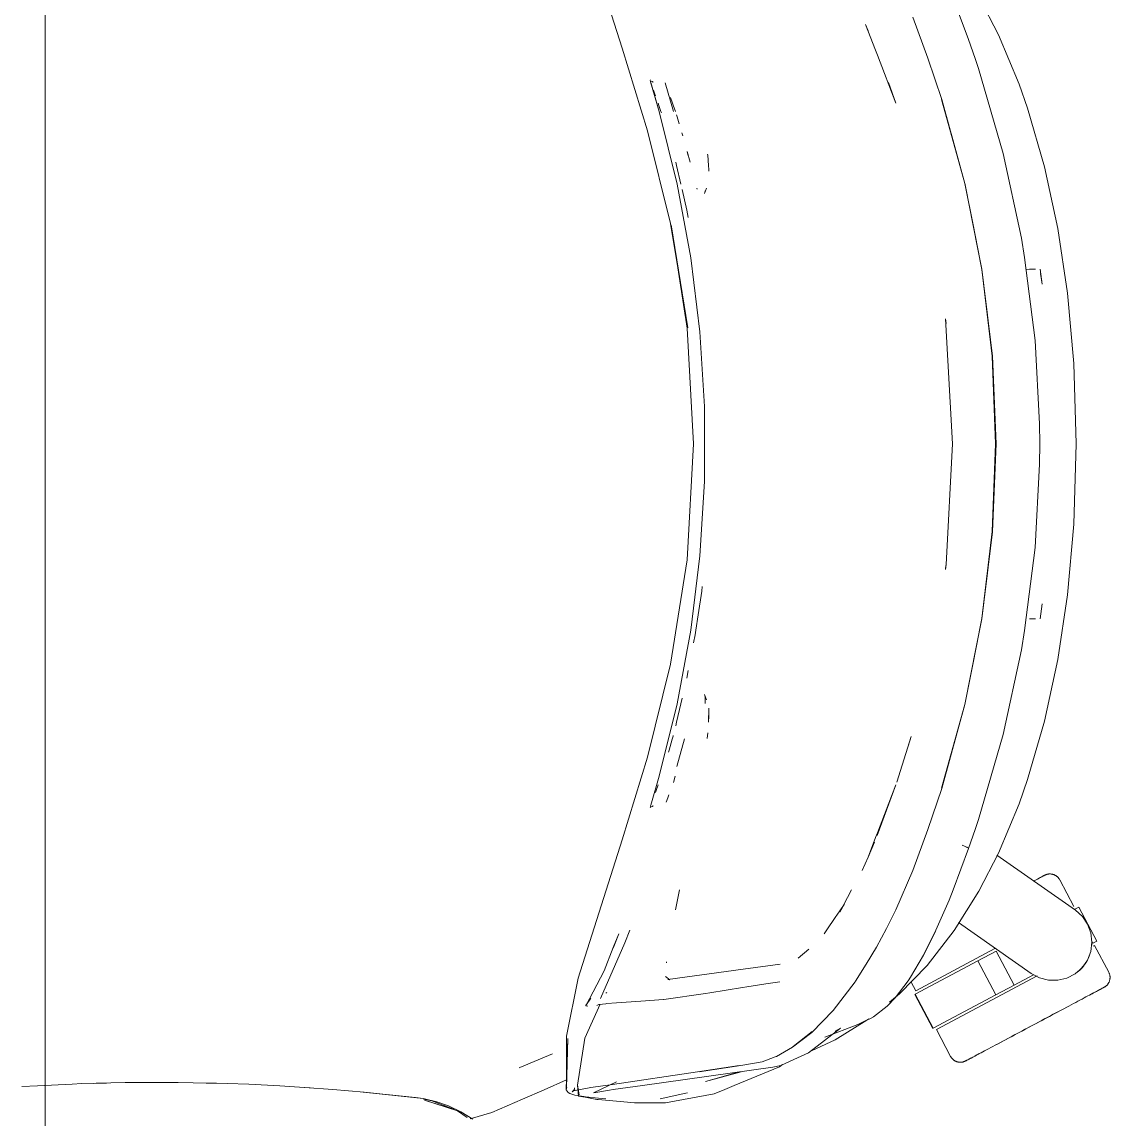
# Model space of a CAD drawing. Header units: millimetres. Extents: x 155920 to 295199, y -4084 to 97293.
# Drawn here: x 192825 to 193219.8, y 33428.3 to 33826.2 of the extents above; entities that cross this region are included whole.
import ezdxf

# ---------------------------------------------------------------- set-up
doc = ezdxf.new("R2010")
doc.units = ezdxf.units.MM
doc.header["$MEASUREMENT"] = 0
doc.layers.add('G-IMPT', color=8, linetype='CONTINUOUS', lineweight=9)
doc.layers.add('I-FURN', color=8, linetype='CONTINUOUS', lineweight=9)

msp = doc.modelspace()

# ---------------------------------------------------------------- linework, layer by layer
at = {"layer": 'G-IMPT'}
for p, q in [((193042.82, 33816.72), (193026.83, 33866.96)), ((193168.48, 33819.81), (193162.88, 33834.88)), ((193179.29, 33821.6), (193172.2, 33835.38)), ((193153.71, 33813.03), (193148.25, 33827.91)), ((193134.74, 33815.95), (193131.02, 33825.28)), ((193131.02, 33825.28), (193132.02, 33823.03)), ((193168.48, 33819.81), (193170.82, 33812.99)), ((193186.81, 33803.63), (193179.29, 33821.6)), ((193052, 33786.74), (193042.82, 33816.72)), ((193135.41, 33814.22), (193134.74, 33815.95)), ((193142.12, 33796.78), (193135.41, 33814.22)), ((193153.71, 33813.03), (193158.72, 33798.12)), ((193172.02, 33809.38), (193170.82, 33812.99)), ((193172.02, 33809.38), (193180.96, 33778.55)), ((193052.96, 33804.92), (193053.1, 33805.16)), ((193056.23, 33793.7), (193052.96, 33804.92)), ((193056.23, 33793.7), (193053.12, 33804.52)), ((193053.17, 33804.23), (193053.12, 33804.52)), ((193056.23, 33793.7), (193053.17, 33804.23)), ((193054.05, 33804.38), (193053.44, 33804.76)), ((193054.05, 33804.38), (193053.84, 33804.53)), ((193061.43, 33793.69), (193058.39, 33804.12)), ((193142.12, 33796.78), (193139.4, 33804.21)), ((193186.81, 33803.63), (193189.88, 33794.9)), ((193054.51, 33800.44), (193054.11, 33801.51)), ((193054.85, 33799.47), (193054.51, 33800.44)), ((193060.3, 33798.87), (193061.06, 33796.71)), ((193162.45, 33784.86), (193158.68, 33798.03)), ((193167.1, 33767.62), (193158.68, 33798.03)), ((193167.1, 33767.62), (193158.72, 33798.12)), ((193055.84, 33796.72), (193056.13, 33795.92)), ((193056.86, 33793.69), (193056.13, 33795.92)), ((193061.32, 33795.99), (193061.06, 33796.71)), ((193061.32, 33795.99), (193062.09, 33793.69)), ((193189.88, 33794.9), (193196.06, 33773.65)), ((193062.78, 33767.38), (193056.23, 33793.7)), ((193056.86, 33793.69), (193057.01, 33793.24)), ((193062.47, 33792.55), (193062.71, 33791.77)), ((193062.71, 33791.77), (193063.5, 33789.28)), ((193052, 33786.74), (193060.32, 33753.06)), ((193064.49, 33785.98), (193064.82, 33784.87)), ((193162.45, 33784.86), (193167.1, 33767.62)), ((193066.4, 33779.19), (193067.4, 33775.33)), ((193066.4, 33779.19), (193066.79, 33777.67)), ((193073.82, 33777.84), (193073.79, 33778.32)), ((193187.63, 33747.76), (193180.96, 33778.55)), ((193062.55, 33774.11), (193062.21, 33775.4)), ((193074.1, 33774.13), (193073.82, 33777.84)), ((193074.1, 33774.13), (193074.2, 33772.76)), ((193064.1, 33767.36), (193062.55, 33774.11)), ((193074.2, 33772.06), (193074.2, 33772.76)), ((193196.06, 33773.65), (193200.87, 33751.29)), ((193062.78, 33767.38), (193067.71, 33740.71)), ((193173.28, 33736.49), (193167.06, 33767.73)), ((193167.06, 33767.73), (193173.27, 33736.57)), ((193167.1, 33767.62), (193170.18, 33752.6)), ((193066.26, 33757.97), (193064.55, 33765.39)), ((193070, 33765.57), (193069.86, 33765.98)), ((193072.67, 33763.97), (193073.35, 33765.92)), ((193072.67, 33763.97), (193072.88, 33765.02)), ((193066.73, 33755.33), (193066.26, 33757.97)), ((193060.32, 33753.06), (193066.57, 33715.32)), ((193066.31, 33715.15), (193060.58, 33752.68)), ((193066.57, 33715.32), (193060.58, 33752.68)), ((193173.28, 33736.49), (193170.18, 33752.6)), ((193204.36, 33727.87), (193200.87, 33751.29)), ((193188.81, 33740.84), (193187.63, 33747.76)), ((193067.71, 33740.71), (193071.01, 33713.79)), ((193192.63, 33710.67), (193188.81, 33740.84)), ((193177.1, 33704.98), (193173.27, 33736.57)), ((193175.22, 33721.01), (193173.28, 33736.49)), ((193177.06, 33704.94), (193173.28, 33736.49)), ((193189.36, 33736.49), (193190.61, 33736.53)), ((193192.7, 33736.61), (193190.61, 33736.53)), ((193192.7, 33736.61), (193192.59, 33736.6)), ((193194.46, 33736.57), (193195.11, 33731.16)), ((193194.54, 33734.93), (193195.11, 33731.16)), ((193206.62, 33702.3), (193204.36, 33727.87)), ((193160.06, 33718.44), (193160.1, 33718.19)), ((193162.61, 33673.16), (193160.11, 33718.5)), ((193160.11, 33718.5), (193160.34, 33716.89)), ((193175.22, 33721.01), (193177.06, 33704.94)), ((193066.31, 33715.15), (193068.67, 33673.16)), ((193160.34, 33716.89), (193160.1, 33718.19)), ((193072.66, 33686.72), (193071.01, 33713.79)), ((193194.24, 33680.47), (193192.63, 33710.67)), ((193177.06, 33704.94), (193177.74, 33690.04)), ((193177.06, 33704.94), (193178.2, 33673.16)), ((193178.43, 33673.16), (193177.1, 33704.98)), ((193207.47, 33673.16), (193206.62, 33702.3)), ((193072.66, 33659.6), (193072.66, 33686.72)), ((193177.74, 33690.04), (193178.2, 33673.16)), ((193194.24, 33680.47), (193194.34, 33673.16)), ((193066.31, 33631.17), (193068.67, 33673.16)), ((193162.66, 33673.16), (193160.34, 33629.43)), ((193162.61, 33673.16), (193160.34, 33629.43)), ((193177.06, 33641.38), (193178.2, 33673.16)), ((193177.1, 33641.34), (193178.43, 33673.16)), ((193177.74, 33656.28), (193178.2, 33673.16)), ((193194.24, 33665.85), (193194.34, 33673.16)), ((193206.62, 33644.02), (193207.47, 33673.16)), ((193194.24, 33665.85), (193192.63, 33635.64)), ((193072.66, 33659.6), (193071.01, 33632.53)), ((193177.74, 33656.28), (193177.06, 33641.38)), ((193204.36, 33618.45), (193206.62, 33644.02)), ((193177.1, 33641.34), (193173.27, 33609.75)), ((193177.06, 33641.38), (193173.28, 33609.83)), ((193177.06, 33641.38), (193175.22, 33625.31)), ((193192.63, 33635.64), (193188.81, 33605.47)), ((193060.32, 33593.26), (193066.31, 33631.17)), ((193067.71, 33605.61), (193071.01, 33632.53)), ((193160.06, 33627.88), (193160.1, 33628.13)), ((193160.34, 33629.43), (193160.07, 33627.65)), ((193160.34, 33629.43), (193160.1, 33628.13)), ((193173.28, 33609.83), (193175.22, 33625.31)), ((193070.33, 33611.24), (193071.63, 33619.76)), ((193071.63, 33619.76), (193071.81, 33621.42)), ((193194.46, 33609.74), (193195.11, 33615.16)), ((193200.87, 33595.03), (193204.36, 33618.45)), ((193070.33, 33611.24), (193069.48, 33605.61)), ((193167.1, 33578.7), (193173.28, 33609.83)), ((193167.1, 33578.7), (193173.27, 33609.75)), ((193173.28, 33609.83), (193170.18, 33593.72)), ((193190.61, 33609.79), (193192.7, 33609.71)), ((193192.7, 33609.71), (193192.59, 33609.71)), ((193062.78, 33578.94), (193067.71, 33605.61)), ((193068.68, 33601.08), (193069.23, 33603.98)), ((193069.48, 33605.61), (193069.23, 33603.98)), ((193188.81, 33605.47), (193187.63, 33598.55)), ((193180.96, 33567.76), (193187.63, 33598.55)), ((193060.32, 33593.26), (193052, 33559.57)), ((193167.1, 33578.7), (193170.18, 33593.72)), ((193196.06, 33572.66), (193200.87, 33595.03)), ((193066.75, 33590.98), (193066.22, 33588.16)), ((193064.55, 33580.93), (193064.1, 33578.96)), ((193072.88, 33581.3), (193072.67, 33582.35)), ((193072.67, 33582.35), (193073.35, 33580.4)), ((193072.88, 33581.3), (193072.91, 33578.99)), ((193062.78, 33578.94), (193056.23, 33552.62)), ((193062.55, 33572.2), (193064.1, 33578.96)), ((193072.93, 33579.13), (193072.91, 33578.99)), ((193074.21, 33577.29), (193074.12, 33572.23)), ((193074.21, 33577.29), (193074.2, 33574.51)), ((193167.1, 33578.7), (193158.68, 33548.29)), ((193167.1, 33578.7), (193158.72, 33548.2)), ((193162.45, 33561.45), (193167.1, 33578.7)), ((193062.55, 33572.2), (193062.21, 33570.91)), ((193074.12, 33572.23), (193074.2, 33574.51)), ((193189.88, 33551.42), (193196.06, 33572.66)), ((193061.25, 33567.19), (193061.29, 33567.37)), ((193073.81, 33568.44), (193073.59, 33566.35)), ((193180.96, 33567.76), (193172.02, 33536.94)), ((193060.93, 33566.05), (193059.81, 33562.05)), ((193060.93, 33566.05), (193061.25, 33567.19)), ((193062.66, 33556.23), (193065.45, 33566.19)), ((193147.65, 33567.02), (193142.4, 33550.53)), ((193147.65, 33567.02), (193146.58, 33563.58)), ((193042.82, 33529.6), (193052, 33559.57)), ((193059.81, 33562.05), (193059.61, 33561.36)), ((193162.45, 33561.45), (193158.68, 33548.29)), ((193056.23, 33552.62), (193053.16, 33542.19)), ((193062.07, 33552.63), (193061.35, 33550.42)), ((193189.88, 33551.42), (193186.81, 33542.69)), ((193055.07, 33547.42), (193054.83, 33546.77)), ((193055.07, 33547.42), (193055.82, 33549.52)), ((193142.12, 33549.54), (193135.3, 33531.14)), ((193142.12, 33549.54), (193135.41, 33532.09)), ((193158.72, 33548.2), (193153.71, 33533.29)), ((193059.36, 33544.87), (193058.75, 33543.21)), ((193059.36, 33544.87), (193059.73, 33545.88)), ((193052.96, 33541.4), (193053.02, 33541.63)), ((193053.05, 33541.17), (193052.96, 33541.4)), ((193053.02, 33541.63), (193053.09, 33541.92)), ((193053.09, 33541.92), (193053.16, 33542.19)), ((193054.05, 33541.94), (193053.44, 33541.55)), ((193054.05, 33541.94), (193053.84, 33541.79)), ((193186.81, 33542.69), (193179.29, 33524.71)), ((193172.02, 33536.94), (193170.82, 33533.33)), ((193135.41, 33532.09), (193134.74, 33530.37)), ((193148.25, 33518.41), (193153.71, 33533.29)), ((193168.42, 33526.4), (193170.82, 33533.33)), ((193042.82, 33529.6), (193026.83, 33479.36)), ((193132.02, 33523.29), (193134.74, 33530.37)), ((193132.02, 33523.29), (193134.33, 33528.73)), ((193167.19, 33527.18), (193166.13, 33527.61)), ((193166.13, 33527.61), (193166.72, 33527.38)), ((193162.88, 33511.44), (193168.45, 33526.4)), ((193167.19, 33527.18), (193166.72, 33527.38)), ((193167.19, 33527.18), (193167.83, 33526.9)), ((193167.19, 33527.18), (193168.01, 33526.8)), ((193167.83, 33526.9), (193168.01, 33526.8)), ((193168.42, 33526.53), (193168.01, 33526.8)), ((193168.01, 33526.8), (193168.41, 33526.58)), ((193168.42, 33526.53), (193168.41, 33526.58)), ((193168.45, 33526.4), (193168.42, 33526.53)), ((193168.42, 33526.53), (193168.42, 33526.4)), ((193172.2, 33510.94), (193179.29, 33524.71)), ((193129.83, 33518.44), (193132.02, 33523.29)), ((193148.25, 33518.41), (193142.08, 33504.18)), ((193063.54, 33511.49), (193062.13, 33504.23)), ((193125.95, 33511.4), (193121.77, 33503.29)), ((193156.63, 33496.8), (193161.4, 33507.76)), ((193161.4, 33507.76), (193162.88, 33511.44)), ((193163.23, 33496.64), (193172.2, 33510.94)), ((193123.27, 33506.07), (193120.71, 33502.31)), ((193123.27, 33506.07), (193121.77, 33503.29)), ((193138.69, 33497.45), (193142.08, 33504.18)), ((193120.32, 33501.73), (193116.82, 33496.6)), ((193120.71, 33502.31), (193120.32, 33501.73)), ((193045.55, 33496.76), (193043.81, 33492.18)), ((193116.82, 33496.6), (193116.07, 33495.5)), ((193138.69, 33497.45), (193135.12, 33490.66)), ((193156.63, 33496.8), (193152.1, 33487.74)), ((193156.41, 33496.35), (193152.1, 33487.74)), ((193156.63, 33496.8), (193152.41, 33488.34)), ((193163.23, 33496.64), (193153.42, 33484.04)), ((193156.41, 33496.35), (193156.63, 33496.8)), ((193043.81, 33492.18), (193034.88, 33472.02)), ((193041.53, 33495.44), (193039.5, 33490.34)), ((193039.5, 33490.34), (193041.3, 33494.87)), ((193039.51, 33490.54), (193041.53, 33495.44)), ((193036.26, 33482.07), (193039.51, 33490.54)), ((193110.55, 33489.97), (193106.64, 33486.63)), ((193131.35, 33484.44), (193135.12, 33490.66)), ((193152.1, 33487.74), (193147.37, 33479.75)), ((193152.1, 33487.74), (193152.41, 33488.34)), ((193058.86, 33485.01), (193058.91, 33485.36)), ((193086.7, 33482.69), (193100.05, 33484.46)), ((193100.05, 33484.46), (193099.58, 33484.32)), ((193131.35, 33484.44), (193127.47, 33478.34)), ((193143.46, 33473.75), (193153.42, 33484.04)), ((193036.26, 33482.07), (193030.98, 33471.97)), ((193058.51, 33480.06), (193060.07, 33478.82)), ((193086.7, 33482.69), (193059.36, 33478.95)), ((193146.51, 33478.46), (193147.37, 33479.75)), ((193026.83, 33479.36), (193022.64, 33458.4)), ((193059.36, 33478.95), (193059.63, 33478.9)), ((193059.86, 33478.86), (193059.63, 33478.9)), ((193074.62, 33474.14), (193086.39, 33476.01)), ((193088.05, 33476.27), (193086.39, 33476.01)), ((193094.89, 33477.33), (193088.05, 33476.27)), ((193094.89, 33477.33), (193099.96, 33478.08)), ((193119.28, 33467.65), (193127.3, 33478.08)), ((193127.3, 33478.08), (193127.47, 33478.34)), ((193141.79, 33472.33), (193146.51, 33478.46)), ((193029.63, 33469.51), (193031.47, 33472.21)), ((193029.63, 33469.51), (193030.98, 33471.97)), ((193037.26, 33474.19), (193036.82, 33473.92)), ((193057.85, 33471.69), (193073.07, 33473.89)), ((193073.07, 33473.89), (193074.62, 33474.14)), ((193141.79, 33472.33), (193138.9, 33469.3)), ((193139.79, 33470.75), (193143.46, 33473.75)), ((193029.27, 33457.7), (193034.85, 33469.99)), ((193029.63, 33469.51), (193029.59, 33469.68)), ((193029.65, 33469.38), (193029.63, 33469.51)), ((193030.34, 33469.23), (193029.65, 33469.38)), ((193033.61, 33469.54), (193034.38, 33469.82)), ((193034.44, 33469.84), (193034.38, 33469.82)), ((193036.9, 33470.13), (193034.44, 33469.84)), ((193036.9, 33470.13), (193037.27, 33470.17)), ((193040.68, 33470.42), (193037.27, 33470.17)), ((193040.68, 33470.42), (193049.53, 33471.06)), ((193057.77, 33471.67), (193049.53, 33471.06)), ((193057.85, 33471.69), (193057.77, 33471.67)), ((193134.03, 33465.44), (193138.9, 33469.3)), ((193111.54, 33459.74), (193119.28, 33467.65)), ((193131.54, 33464.13), (193120.09, 33457.01)), ((193132.9, 33464.83), (193130.46, 33463.65)), ((193131.54, 33464.13), (193132.31, 33464.63)), ((193132.9, 33464.83), (193134.03, 33465.44)), ((193104.8, 33454.65), (193111.75, 33460.05)), ((193111.75, 33460.05), (193108.18, 33457.24)), ((193121.98, 33461.3), (193110.33, 33452.39)), ((193116.32, 33458.07), (193128.23, 33462.58)), ((193121.98, 33461.3), (193120.03, 33460.19)), ((193130.46, 33463.65), (193128.23, 33462.58)), ((193023.07, 33457.51), (193022.49, 33439.07)), ((193022.64, 33458.4), (193022.59, 33439.53)), ((193023.07, 33457.51), (193022.59, 33439.53)), ((193029.27, 33457.7), (193026.55, 33440.66)), ((193111.54, 33459.74), (193104.58, 33454.33)), ((193104.8, 33454.65), (193108.18, 33457.24)), ((193120.09, 33457.01), (193111.46, 33453.03)), ((193017.49, 33451.97), (193005.64, 33447.05)), ((193104.58, 33454.33), (193098.74, 33451.04)), ((193110.33, 33452.39), (193103.75, 33449.32)), ((193093.53, 33449.07), (193085.86, 33447.77)), ((193098.32, 33450.82), (193093.53, 33449.07)), ((193098.32, 33450.82), (193098.74, 33451.04)), ((193101, 33448.04), (193099.83, 33447.27)), ((193103.75, 33449.32), (193100.39, 33447.75)), ((193005.37, 33446.94), (193005.64, 33447.05)), ((193070.09, 33445.38), (193039.22, 33440.82)), ((193050.18, 33440.43), (193097.4, 33447.11)), ((193070.09, 33445.38), (193085.28, 33447.7)), ((193070.7, 33445.47), (193085.86, 33447.77)), ((193070.7, 33445.47), (193085.28, 33447.7)), ((193072.98, 33441.98), (193085.92, 33445.49)), ((193072.98, 33441.98), (193084.87, 33445.34)), ((193099.83, 33447.27), (193083.38, 33440.47)), ((193097.4, 33447.11), (193100.39, 33447.75)), ((192830.68, 33440.41), (192825.02, 33440.12)), ((192830.68, 33440.41), (192843.24, 33441.02)), ((192846.79, 33441.15), (192843.24, 33441.02)), ((192862.46, 33441.52), (192846.79, 33441.15)), ((192850.83, 33441.23), (192853.51, 33441.35)), ((192855.73, 33441.35), (192853.51, 33441.35)), ((192862.46, 33441.52), (192866.97, 33441.58)), ((192866.97, 33441.58), (192881.68, 33441.57)), ((192887.15, 33441.5), (192881.68, 33441.57)), ((192887.15, 33441.5), (192899.46, 33441.2)), ((192893.93, 33441.36), (192891.85, 33441.36)), ((192895.59, 33441.28), (192893.93, 33441.36)), ((192907.34, 33440.91), (192899.46, 33441.2)), ((192907.34, 33440.91), (192918.64, 33440.37)), ((192927.52, 33439.81), (192918.64, 33440.37)), ((193014.43, 33438.94), (193022.6, 33442.51)), ((193027.24, 33437.07), (193026.55, 33440.66)), ((193027.24, 33437.07), (193026.61, 33440.62)), ((193026.61, 33440.62), (193027, 33436.66)), ((193039.22, 33440.82), (193031.37, 33439.71)), ((193040.77, 33441.81), (193032.33, 33437.8)), ((193050.18, 33440.43), (193039.52, 33438.99)), ((193083.38, 33440.47), (193080.02, 33439.08)), ((192927.52, 33439.81), (192937.8, 33439.08)), ((192929.56, 33439.67), (192927.65, 33439.76)), ((192929.56, 33439.67), (192930.98, 33439.54)), ((192949.2, 33438.09), (192937.8, 33439.08)), ((192970.64, 33435.74), (192947.68, 33438.2)), ((192947.68, 33438.2), (192967.82, 33436.07)), ((192970.64, 33435.74), (192949.2, 33438.09)), ((192970.64, 33435.74), (192967.82, 33436.07)), ((193006.6, 33435.52), (193014.43, 33438.94)), ((193022.46, 33438.95), (193022.65, 33439.82)), ((193022.46, 33438.95), (193022.86, 33438.38)), ((193022.49, 33439.07), (193022.59, 33439.53)), ((193022.59, 33439.53), (193022.63, 33439.71)), ((193022.65, 33439.82), (193022.63, 33439.71)), ((193023.23, 33437.89), (193022.86, 33438.38)), ((193023.23, 33437.89), (193023.77, 33437.56)), ((193025.63, 33437.01), (193023.77, 33437.56)), ((193025.72, 33438.77), (193024.62, 33438.21)), ((193025.12, 33438.61), (193024.62, 33438.21)), ((193025.1, 33438.6), (193031.37, 33439.71)), ((193025.72, 33438.77), (193025.1, 33438.6)), ((193025.44, 33439.15), (193025.12, 33438.61)), ((193025.44, 33439.15), (193025.52, 33439.65)), ((193028.91, 33436.48), (193025.63, 33437.01)), ((193029.32, 33436.22), (193027, 33436.66)), ((193028.91, 33436.48), (193029.52, 33436.4)), ((193029.32, 33436.22), (193033.57, 33435.41)), ((193034.16, 33435.89), (193029.52, 33436.4)), ((193032.33, 33437.8), (193033.2, 33437.95)), ((193033.2, 33437.95), (193038.22, 33438.78)), ((193038.22, 33438.78), (193039.52, 33438.99)), ((193056.6, 33435.66), (193065.9, 33437.7)), ((193058.46, 33434.25), (193076.16, 33437.49)), ((193065.9, 33437.7), (193066.48, 33437.86)), ((193076.16, 33437.49), (193080.02, 33439.08)), ((192970.64, 33435.74), (192975.6, 33434.59)), ((192970.71, 33435.53), (192973.77, 33434.95)), ((192982.99, 33431.34), (192971.13, 33435.16)), ((192980.28, 33432.24), (192971.13, 33435.16)), ((192973.77, 33434.95), (192981.95, 33431.75)), ((192979.73, 33433.14), (192975.6, 33434.59)), ((192984.31, 33430.95), (192979.73, 33433.14)), ((192982.99, 33431.34), (192980.28, 33432.24)), ((192995.47, 33430.66), (193006.6, 33435.52)), ((193034.04, 33435.37), (193033.57, 33435.41)), ((193043.37, 33434.56), (193034.04, 33435.37)), ((193034.21, 33435.89), (193036.8, 33435.67)), ((193043.37, 33434.56), (193047.32, 33434.22)), ((193047.32, 33434.22), (193051.49, 33434.22)), ((193058.46, 33434.25), (193051.49, 33434.22)), ((192982.99, 33431.34), (192986.57, 33428.92)), ((192984.31, 33430.95), (192988.64, 33428.22)), ((192995.47, 33430.66), (192987.65, 33428.41))]:
    msp.add_line(p, q, dxfattribs=at)
at = {"layer": 'I-FURN'}
for p, q in [((192833.39, 32207.34), (192833.39, 34207.34)), ((193178.67, 33524.04), (193207.26, 33504.02)), ((193193.43, 33515.33), (193193.86, 33515.56)), ((193194.08, 33515.68), (193193.67, 33515.46)), ((193193.86, 33515.56), (193194.26, 33515.77)), ((193194.45, 33515.88), (193194.08, 33515.68)), ((193194.26, 33515.77), (193194.61, 33515.96)), ((193194.79, 33516.05), (193194.45, 33515.88)), ((193194.61, 33515.96), (193194.93, 33516.13)), ((193195.09, 33516.21), (193194.79, 33516.05)), ((193194.93, 33516.13), (193195.21, 33516.28)), ((193195.35, 33516.35), (193195.09, 33516.21)), ((193195.21, 33516.28), (193195.45, 33516.41)), ((193195.56, 33516.47), (193195.35, 33516.35)), ((193195.45, 33516.41), (193195.65, 33516.51)), ((193195.74, 33516.56), (193195.56, 33516.47)), ((193195.65, 33516.51), (193195.81, 33516.6)), ((193195.88, 33516.64), (193195.74, 33516.56)), ((193195.81, 33516.6), (193195.94, 33516.66)), ((193195.99, 33516.69), (193195.88, 33516.64)), ((193195.94, 33516.66), (193196.02, 33516.71)), ((193196.05, 33516.72), (193195.99, 33516.69)), ((193196.02, 33516.71), (193196.06, 33516.73)), ((193196.07, 33516.73), (193196.05, 33516.72)), ((193196.06, 33516.73), (193196.07, 33516.73)), ((193196.07, 33516.73), (193196.21, 33516.81)), ((193196.21, 33516.81), (193196.36, 33516.87)), ((193196.36, 33516.87), (193196.51, 33516.93)), ((193196.51, 33516.93), (193196.66, 33516.99)), ((193196.66, 33516.99), (193196.81, 33517.04)), ((193196.81, 33517.04), (193196.97, 33517.08)), ((193196.97, 33517.08), (193197.12, 33517.12)), ((193197.12, 33517.12), (193197.28, 33517.15)), ((193197.28, 33517.15), (193197.44, 33517.17)), ((193197.44, 33517.17), (193197.6, 33517.19)), ((193197.6, 33517.19), (193197.76, 33517.2)), ((193197.76, 33517.2), (193197.92, 33517.2)), ((193197.92, 33517.2), (193198.08, 33517.2)), ((193198.08, 33517.2), (193198.24, 33517.19)), ((193198.24, 33517.19), (193198.41, 33517.18)), ((193198.41, 33517.18), (193198.57, 33517.16)), ((193198.57, 33517.16), (193198.72, 33517.13)), ((193198.72, 33517.13), (193198.88, 33517.1)), ((193198.88, 33517.1), (193199.04, 33517.06)), ((193199.04, 33517.06), (193199.19, 33517.01)), ((193199.19, 33517.01), (193199.34, 33516.96)), ((193199.34, 33516.96), (193199.49, 33516.9)), ((193199.49, 33516.9), (193199.64, 33516.84)), ((193199.64, 33516.84), (193199.79, 33516.77)), ((193199.79, 33516.77), (193199.93, 33516.69)), ((193199.93, 33516.69), (193200.07, 33516.61)), ((193200.07, 33516.61), (193200.2, 33516.52)), ((193200.2, 33516.52), (193200.34, 33516.43)), ((193200.34, 33516.43), (193200.46, 33516.33)), ((193200.46, 33516.33), (193200.59, 33516.23)), ((193200.59, 33516.23), (193200.71, 33516.12)), ((193200.71, 33516.12), (193200.82, 33516.01)), ((193200.82, 33516.01), (193200.94, 33515.89)), ((193200.94, 33515.89), (193201.04, 33515.77)), ((193201.04, 33515.77), (193201.14, 33515.64)), ((193201.14, 33515.64), (193201.24, 33515.51)), ((193201.24, 33515.51), (193201.33, 33515.38)), ((193191.93, 33514.54), (193192.47, 33514.82)), ((193192.74, 33514.97), (193192.23, 33514.69)), ((193192.47, 33514.82), (193192.97, 33515.09)), ((193193.23, 33515.22), (193192.74, 33514.97)), ((193192.97, 33515.09), (193193.43, 33515.33)), ((193193.67, 33515.46), (193193.23, 33515.22)), ((193201.33, 33515.38), (193201.42, 33515.24)), ((193201.42, 33515.24), (193201.5, 33515.1)), ((193201.5, 33515.1), (193201.52, 33515.07)), ((193206.67, 33505.38), (193201.52, 33515.07)), ((193207.02, 33504.44), (193208.42, 33505.18)), ((193207.11, 33504.48), (193207.02, 33504.44)), ((193207.26, 33504.02), (193209.77, 33501.76)), ((193214.99, 33492.82), (193208.42, 33505.18)), ((193191.21, 33481.09), (193164.78, 33499.6)), ((193209.77, 33501.76), (193211.67, 33498.98)), ((193211.67, 33498.98), (193212.84, 33495.81)), ((193212.84, 33495.81), (193213.22, 33492.46)), ((193213.22, 33492.46), (193212.8, 33489.12)), ((193213.19, 33492.83), (193213.59, 33492.08)), ((193214.99, 33492.82), (193213.59, 33492.08)), ((193213.59, 33492.08), (193213.68, 33492.12)), ((193149.27, 33474.87), (193177.97, 33490.12)), ((193171.8, 33485.71), (193178.44, 33489.24)), ((193185.01, 33476.88), (193178.44, 33489.24)), ((193212.8, 33489.12), (193211.58, 33485.97)), ((193213.8, 33491.05), (193214.18, 33491.25)), ((193219.33, 33481.57), (193214.18, 33491.25)), ((193149.09, 33473.63), (193171.8, 33485.71)), ((193178.37, 33473.35), (193171.8, 33485.71)), ((193208.81, 33482.35), (193211.1, 33485.13)), ((193211.58, 33485.97), (193209.64, 33483.21)), ((193156.79, 33460.74), (193193.39, 33480.2)), ((193192.07, 33480.63), (193185.01, 33476.88)), ((193194.18, 33479.51), (193191.21, 33481.09)), ((193207.1, 33480.99), (193204.11, 33479.44)), ((193209.64, 33483.21), (193207.1, 33480.99)), ((193207.39, 33481.19), (193208.81, 33482.35)), ((193219.33, 33481.57), (193219.4, 33481.42)), ((193219.4, 33481.42), (193219.47, 33481.28)), ((193219.47, 33481.28), (193219.53, 33481.13)), ((193219.53, 33481.13), (193219.58, 33480.98)), ((193219.58, 33480.98), (193219.63, 33480.82)), ((193219.63, 33480.82), (193219.68, 33480.67)), ((193219.68, 33480.67), (193219.71, 33480.51)), ((193219.71, 33480.51), (193219.74, 33480.35)), ((193219.74, 33480.35), (193219.77, 33480.19)), ((193219.77, 33480.19), (193219.78, 33480.03)), ((193219.78, 33480.03), (193219.79, 33479.87)), ((193219.79, 33479.87), (193219.8, 33479.71)), ((193219.8, 33479.71), (193219.8, 33479.55)), ((193147.6, 33478.02), (193149.27, 33474.87)), ((193185.01, 33476.88), (193178.37, 33473.35)), ((193197.45, 33478.68), (193194.18, 33479.51)), ((193200.83, 33478.65), (193197.45, 33478.68)), ((193204.11, 33479.44), (193200.83, 33478.65)), ((193216.94, 33475.73), (193216.68, 33475.6)), ((193216.81, 33475.66), (193217.05, 33475.79)), ((193217.16, 33475.85), (193216.94, 33475.73)), ((193217.05, 33475.79), (193217.25, 33475.9)), ((193217.34, 33475.95), (193217.16, 33475.85)), ((193217.25, 33475.9), (193217.41, 33475.98)), ((193217.48, 33476.02), (193217.34, 33475.95)), ((193217.41, 33475.98), (193217.53, 33476.05)), ((193217.58, 33476.07), (193217.48, 33476.02)), ((193217.53, 33476.05), (193217.61, 33476.09)), ((193217.64, 33476.11), (193217.58, 33476.07)), ((193217.61, 33476.09), (193217.66, 33476.11)), ((193217.66, 33476.12), (193217.64, 33476.11)), ((193217.7, 33476.14), (193217.66, 33476.12)), ((193217.66, 33476.11), (193217.66, 33476.12)), ((193217.84, 33476.22), (193217.7, 33476.14)), ((193217.98, 33476.3), (193217.84, 33476.22)), ((193218.11, 33476.39), (193217.98, 33476.3)), ((193218.24, 33476.49), (193218.11, 33476.39)), ((193218.36, 33476.59), (193218.24, 33476.49)), ((193218.49, 33476.7), (193218.36, 33476.59)), ((193218.6, 33476.81), (193218.49, 33476.7)), ((193218.71, 33476.92), (193218.6, 33476.81)), ((193218.82, 33477.04), (193218.71, 33476.92)), ((193218.93, 33477.17), (193218.82, 33477.04)), ((193219.02, 33477.3), (193218.93, 33477.17)), ((193219.12, 33477.43), (193219.02, 33477.3)), ((193219.2, 33477.56), (193219.12, 33477.43)), ((193219.28, 33477.7), (193219.2, 33477.56)), ((193219.36, 33477.85), (193219.28, 33477.7)), ((193219.43, 33477.99), (193219.36, 33477.85)), ((193219.49, 33478.14), (193219.43, 33477.99)), ((193219.55, 33478.29), (193219.49, 33478.14)), ((193219.61, 33478.44), (193219.55, 33478.29)), ((193219.65, 33478.6), (193219.61, 33478.44)), ((193219.69, 33478.75), (193219.65, 33478.6)), ((193219.73, 33478.91), (193219.69, 33478.75)), ((193219.75, 33479.07), (193219.73, 33478.91)), ((193219.77, 33479.23), (193219.75, 33479.07)), ((193219.79, 33479.39), (193219.77, 33479.23)), ((193219.8, 33479.55), (193219.79, 33479.39)), ((193148.92, 33473.54), (193155.49, 33461.18)), ((193155.66, 33461.27), (193149.09, 33473.63)), ((193178.37, 33473.35), (193155.66, 33461.27)), ((193208.89, 33471.46), (193209.64, 33471.85)), ((193209.64, 33471.85), (193210.37, 33472.24)), ((193210.37, 33472.24), (193211.06, 33472.61)), ((193211.06, 33472.61), (193211.72, 33472.96)), ((193211.72, 33472.96), (193212.36, 33473.3)), ((193212.36, 33473.3), (193212.96, 33473.62)), ((193213.27, 33473.78), (193212.69, 33473.47)), ((193212.96, 33473.62), (193213.53, 33473.92)), ((193213.82, 33474.08), (193213.27, 33473.78)), ((193213.53, 33473.92), (193214.06, 33474.2)), ((193214.34, 33474.35), (193213.82, 33474.08)), ((193214.06, 33474.2), (193214.56, 33474.47)), ((193214.82, 33474.61), (193214.34, 33474.35)), ((193214.56, 33474.47), (193215.03, 33474.72)), ((193215.27, 33474.84), (193214.82, 33474.61)), ((193215.03, 33474.72), (193215.46, 33474.95)), ((193215.68, 33475.06), (193215.27, 33474.84)), ((193215.46, 33474.95), (193215.85, 33475.16)), ((193216.05, 33475.26), (193215.68, 33475.06)), ((193215.85, 33475.16), (193216.21, 33475.34)), ((193216.39, 33475.44), (193216.05, 33475.26)), ((193216.21, 33475.34), (193216.53, 33475.51)), ((193216.68, 33475.6), (193216.39, 33475.44)), ((193216.53, 33475.51), (193216.81, 33475.66)), ((193201.12, 33467.32), (193202.06, 33467.82)), ((193202.56, 33468.09), (193201.63, 33467.59)), ((193202.06, 33467.82), (193202.98, 33468.31)), ((193203.48, 33468.57), (193202.56, 33468.09)), ((193202.98, 33468.31), (193203.89, 33468.8)), ((193203.89, 33468.8), (193204.78, 33469.27)), ((193204.78, 33469.27), (193205.65, 33469.73)), ((193205.65, 33469.73), (193206.49, 33470.18)), ((193206.49, 33470.18), (193207.32, 33470.62)), ((193207.32, 33470.62), (193208.12, 33471.04)), ((193208.12, 33471.04), (193208.89, 33471.46)), ((193194.8, 33463.96), (193193.8, 33463.43)), ((193194.26, 33463.68), (193195.26, 33464.21)), ((193195.8, 33464.49), (193194.8, 33463.96)), ((193195.26, 33464.21), (193196.26, 33464.74)), ((193196.8, 33465.02), (193195.8, 33464.49)), ((193196.26, 33464.74), (193197.25, 33465.27)), ((193197.78, 33465.55), (193196.8, 33465.02)), ((193197.25, 33465.27), (193198.24, 33465.79)), ((193198.76, 33466.07), (193197.78, 33465.55)), ((193198.24, 33465.79), (193199.21, 33466.31)), ((193199.73, 33466.58), (193198.76, 33466.07)), ((193199.21, 33466.31), (193200.17, 33466.82)), ((193200.69, 33467.09), (193199.73, 33466.58)), ((193200.17, 33466.82), (193201.12, 33467.32)), ((193201.63, 33467.59), (193200.69, 33467.09)), ((193156.79, 33460.74), (193161.94, 33451.05)), ((193186.29, 33459.43), (193187.26, 33459.95)), ((193187.8, 33460.24), (193186.81, 33459.71)), ((193187.26, 33459.95), (193188.25, 33460.48)), ((193188.79, 33460.76), (193187.8, 33460.24)), ((193188.25, 33460.48), (193189.25, 33461.01)), ((193189.78, 33461.29), (193188.79, 33460.76)), ((193189.25, 33461.01), (193190.24, 33461.54)), ((193190.79, 33461.83), (193189.78, 33461.29)), ((193190.24, 33461.54), (193191.25, 33462.07)), ((193191.79, 33462.36), (193190.79, 33461.83)), ((193191.25, 33462.07), (193192.25, 33462.61)), ((193192.8, 33462.9), (193191.79, 33462.36)), ((193192.25, 33462.61), (193193.26, 33463.14)), ((193193.8, 33463.43), (193192.8, 33462.9)), ((193193.26, 33463.14), (193194.26, 33463.68)), ((193178.94, 33455.53), (193179.8, 33455.99)), ((193180.27, 33456.24), (193179.4, 33455.77)), ((193179.8, 33455.99), (193180.68, 33456.45)), ((193181.16, 33456.71), (193180.27, 33456.24)), ((193180.68, 33456.45), (193181.57, 33456.93)), ((193182.06, 33457.19), (193181.16, 33456.71)), ((193181.57, 33456.93), (193182.49, 33457.41)), ((193182.99, 33457.68), (193182.06, 33457.19)), ((193182.49, 33457.41), (193183.42, 33457.91)), ((193183.92, 33458.18), (193182.99, 33457.68)), ((193183.42, 33457.91), (193184.36, 33458.41)), ((193184.87, 33458.68), (193183.92, 33458.18)), ((193184.36, 33458.41), (193185.32, 33458.92)), ((193185.84, 33459.2), (193184.87, 33458.68)), ((193185.32, 33458.92), (193186.29, 33459.43)), ((193186.81, 33459.71), (193185.84, 33459.2)), ((193172.09, 33451.89), (193171.52, 33451.58)), ((193171.78, 33451.72), (193172.36, 33452.03)), ((193172.36, 33452.03), (193172.98, 33452.36)), ((193172.98, 33452.36), (193173.63, 33452.7)), ((193173.63, 33452.7), (193174.3, 33453.06)), ((193174.3, 33453.06), (193175.01, 33453.44)), ((193175.01, 33453.44), (193175.75, 33453.83)), ((193175.75, 33453.83), (193176.51, 33454.24)), ((193176.51, 33454.24), (193177.3, 33454.65)), ((193177.3, 33454.65), (193178.11, 33455.09)), ((193178.11, 33455.09), (193178.94, 33455.53)), ((193179.4, 33455.77), (193178.56, 33455.32)), ((193161.96, 33451.01), (193161.94, 33451.05)), ((193162.04, 33450.87), (193161.96, 33451.01)), ((193162.12, 33450.74), (193162.04, 33450.87)), ((193162.21, 33450.6), (193162.12, 33450.74)), ((193162.31, 33450.47), (193162.21, 33450.6)), ((193162.41, 33450.35), (193162.31, 33450.47)), ((193162.52, 33450.23), (193162.41, 33450.35)), ((193162.63, 33450.11), (193162.52, 33450.23)), ((193162.74, 33450), (193162.63, 33450.11)), ((193162.86, 33449.89), (193162.74, 33450)), ((193162.99, 33449.79), (193162.86, 33449.89)), ((193163.12, 33449.69), (193162.99, 33449.79)), ((193163.25, 33449.6), (193163.12, 33449.69)), ((193163.38, 33449.51), (193163.25, 33449.6)), ((193163.52, 33449.43), (193163.38, 33449.51)), ((193163.66, 33449.35), (193163.52, 33449.43)), ((193163.81, 33449.28), (193163.66, 33449.35)), ((193163.96, 33449.22), (193163.81, 33449.28)), ((193164.11, 33449.16), (193163.96, 33449.22)), ((193164.26, 33449.11), (193164.11, 33449.16)), ((193164.41, 33449.06), (193164.26, 33449.11)), ((193164.57, 33449.02), (193164.41, 33449.06)), ((193164.73, 33448.99), (193164.57, 33449.02)), ((193164.89, 33448.96), (193164.73, 33448.99)), ((193165.05, 33448.94), (193164.89, 33448.96)), ((193165.21, 33448.92), (193165.05, 33448.94)), ((193165.37, 33448.92), (193165.21, 33448.92)), ((193165.53, 33448.91), (193165.37, 33448.92)), ((193165.69, 33448.92), (193165.53, 33448.91)), ((193165.85, 33448.93), (193165.69, 33448.92)), ((193166.01, 33448.95), (193165.85, 33448.93)), ((193166.17, 33448.97), (193166.01, 33448.95)), ((193166.33, 33449), (193166.17, 33448.97)), ((193166.49, 33449.04), (193166.33, 33449)), ((193166.64, 33449.08), (193166.49, 33449.04)), ((193166.8, 33449.13), (193166.64, 33449.08)), ((193166.95, 33449.18), (193166.8, 33449.13)), ((193167.1, 33449.25), (193166.95, 33449.18)), ((193167.24, 33449.31), (193167.1, 33449.25)), ((193167.39, 33449.39), (193167.24, 33449.31)), ((193167.43, 33449.41), (193167.39, 33449.39)), ((193167.39, 33449.39), (193167.41, 33449.4)), ((193167.39, 33449.39), (193167.39, 33449.39)), ((193167.41, 33449.4), (193167.47, 33449.43)), ((193167.52, 33449.45), (193167.43, 33449.41)), ((193167.47, 33449.43), (193167.57, 33449.48)), ((193167.64, 33449.52), (193167.52, 33449.45)), ((193167.57, 33449.48), (193167.71, 33449.56)), ((193167.8, 33449.61), (193167.64, 33449.52)), ((193167.71, 33449.56), (193167.89, 33449.65)), ((193168, 33449.71), (193167.8, 33449.61)), ((193167.89, 33449.65), (193168.11, 33449.77)), ((193168.24, 33449.84), (193168, 33449.71)), ((193168.11, 33449.77), (193168.37, 33449.91)), ((193168.52, 33449.99), (193168.24, 33449.84)), ((193168.37, 33449.91), (193168.66, 33450.06)), ((193168.84, 33450.16), (193168.52, 33449.99)), ((193168.66, 33450.06), (193169, 33450.24)), ((193169.19, 33450.35), (193168.84, 33450.16)), ((193169, 33450.24), (193169.37, 33450.44)), ((193169.59, 33450.56), (193169.19, 33450.35)), ((193169.37, 33450.44), (193169.78, 33450.66)), ((193170.02, 33450.78), (193169.59, 33450.56)), ((193169.78, 33450.66), (193170.23, 33450.9)), ((193170.48, 33451.03), (193170.02, 33450.78)), ((193170.23, 33450.9), (193170.71, 33451.15)), ((193170.98, 33451.3), (193170.48, 33451.03)), ((193170.71, 33451.15), (193171.23, 33451.43)), ((193171.52, 33451.58), (193170.98, 33451.3)), ((193171.23, 33451.43), (193171.78, 33451.72))]:
    msp.add_line(p, q, dxfattribs=at)
for points in [[(193213.19, 33492.83), (193213.2, 33492.6), (193213.2, 33492.06), (193213.16, 33491.4), (193213.12, 33491.02)], [(193210.26, 33483.92), (193209.92, 33483.5), (193209.59, 33483.07), (193209.16, 33482.69)]]:
    msp.add_open_spline(points, degree=3, dxfattribs=at)
msp.add_open_spline([(193212.6, 33488.41), (193212.45, 33487.95), (193212.23, 33487.32), (193211.93, 33486.68), (193211.86, 33486.53)], degree=3, knots=[-0.6, -0.6, -0.6, -0.6, -0.5, -0.4680239, -0.4680239, -0.4680239, -0.4680239], dxfattribs=at)

doc.saveas('drawing.dxf')
